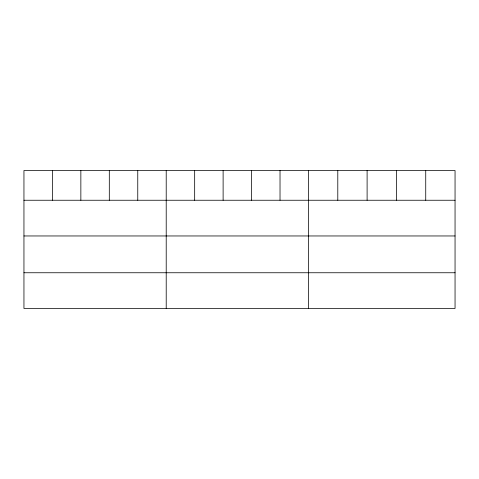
<?xml version="1.0" encoding="UTF-8"?>
<svg xmlns="http://www.w3.org/2000/svg" width="479" height="479" viewBox="0 0 479 479"><rect width="100%" height="100%" fill="white"/><g stroke="black" fill="none" stroke-linecap="round" stroke-linejoin="round"><path stroke-width="0.72" d="M455.05 200.246L455.05 308.464L23.95 308.464L23.95 170.536L455.05 170.536L455.05 200.246L23.95 200.246M23.95 235.961L455.05 235.961M23.95 272.755L455.05 272.755M425.735 170.536L425.735 200.246M396.42 170.536L396.42 200.246M367.106 170.536L367.106 200.246M337.791 170.536L337.791 200.246M308.476 170.536L308.476 308.464M280.023 170.536L280.023 200.246M251.571 170.536L251.571 200.246M223.118 170.536L223.118 200.246M194.666 170.536L194.666 200.246M166.213 170.536L166.213 308.464M137.76 170.536L137.76 200.246M109.308 170.536L109.308 200.246M80.855 170.536L80.855 200.246M52.403 170.536L52.403 200.246"/></g></svg>
